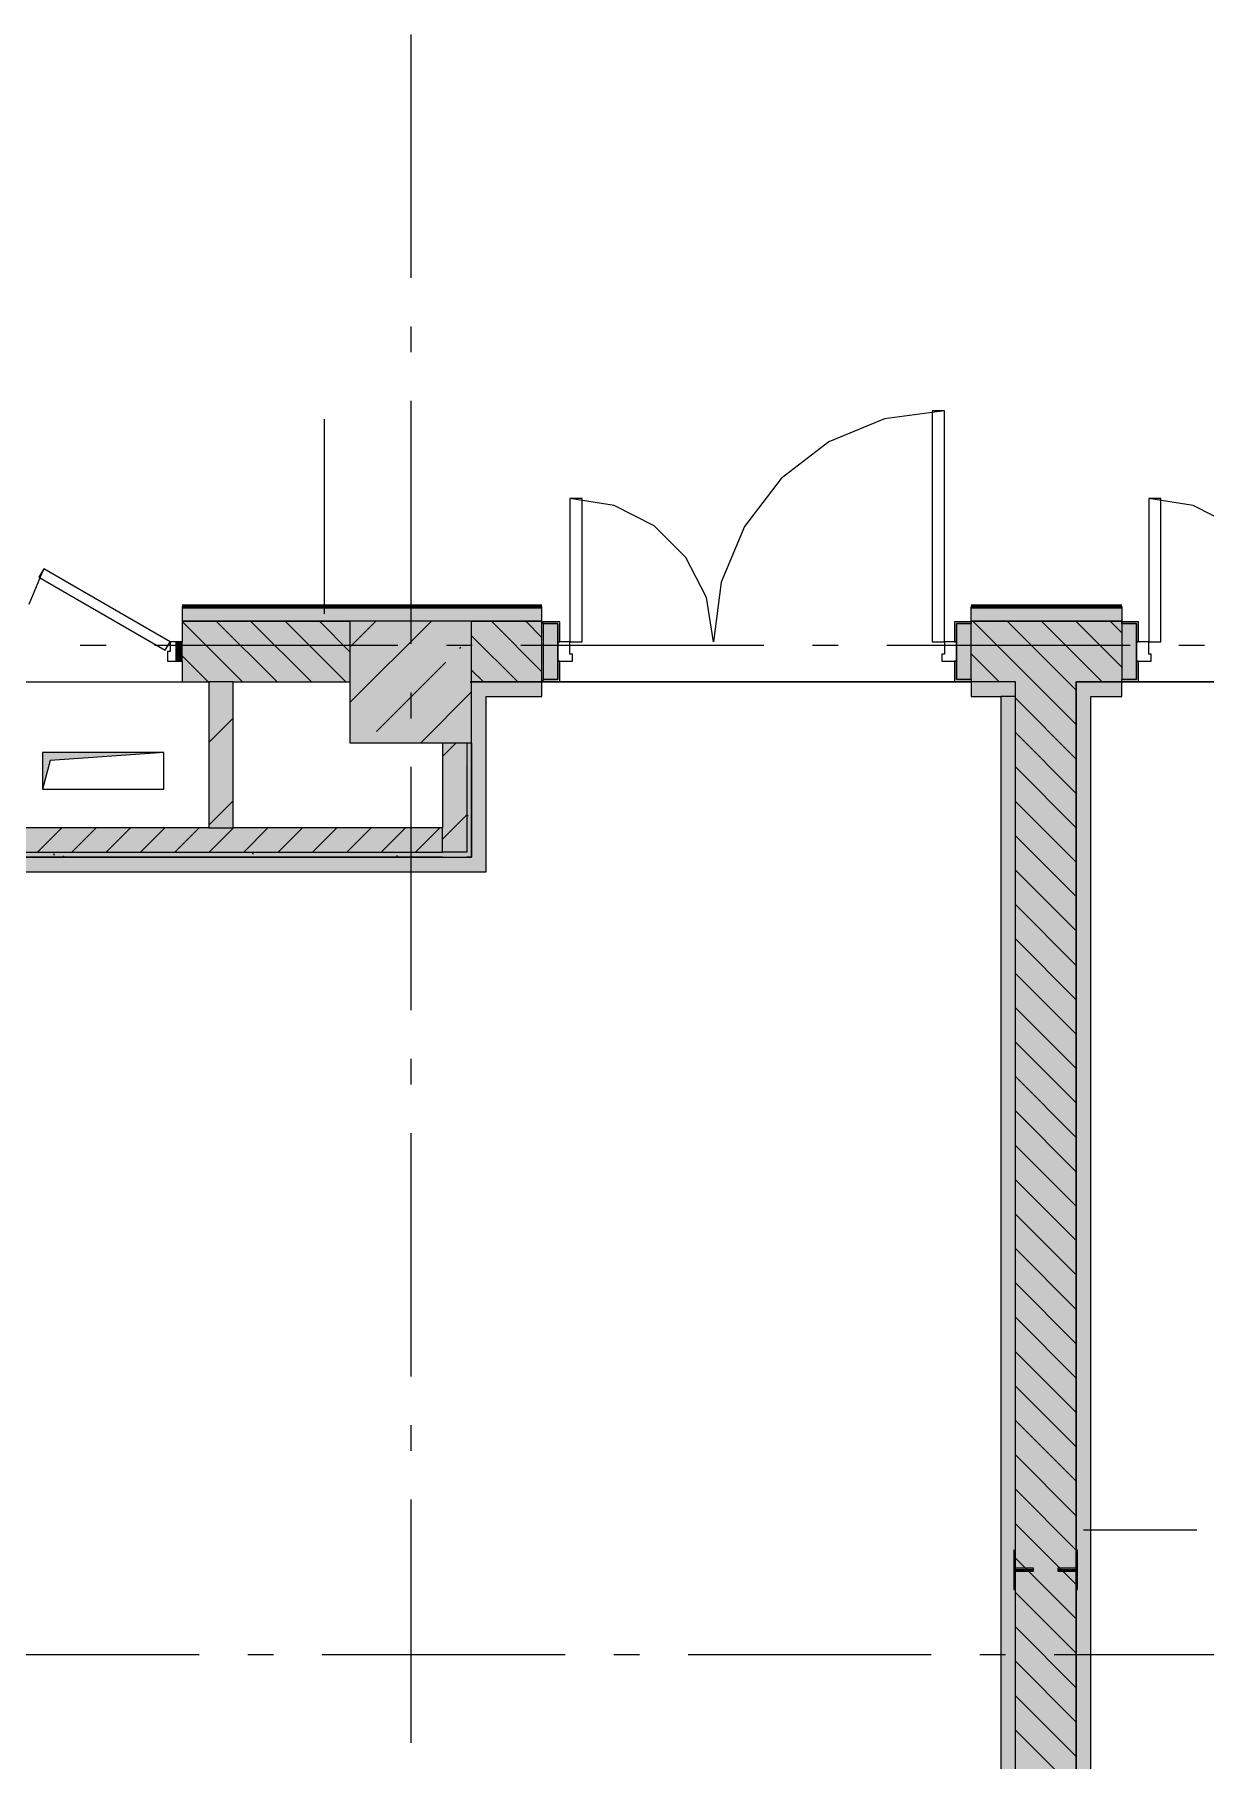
# Model space of a CAD drawing. Header units: millimetres. Extents: x -537608 to 253996, y -217170 to 186033.
# Drawn here: x -286124 to -281308, y 151837 to 158933 of the extents above; entities that cross this region are included whole.
import ezdxf

# ---------------------------------------------------------------- set-up
doc = ezdxf.new("R2010")
doc.units = ezdxf.units.MM
doc.layers.add('16) Лак 1.6м', color=160, linetype='Continuous', lineweight=90)
doc.layers.add('PDF _Геометрия', color=7, linetype='Continuous')
doc.layers.add('PDF _Сплошная заливка', color=7, linetype='Continuous', true_color=0xffffff)

msp = doc.modelspace()

# ---------------------------------------------------------------- hatches: boundary and pattern name
at = {"layer": 'PDF _Сплошная заливка', "true_color": 0xff7d7d, "transparency": 33554559}
h = msp.add_hatch(color=11, dxfattribs=at)
h.paths.add_polyline_path([(-275326.1855, 156521.2545), (-275040.1829, 156521.2545), (-275040.1829, 156581.2552), (-279866.73, 156581.2552), (-279866.73, 156521.2545), (-275824.7364, 156521.2545)], flags=0)
h.paths.add_polyline_path([(-282271.5963, 156521.2545), (-281651.1841, 156521.2545), (-281651.1841, 156581.2552), (-282271.5963, 156581.2552)], flags=0)
h.paths.add_polyline_path([(-284036.5963, 156521.2545), (-284036.5963, 156581.2552), (-285516.1834, 156581.2552), (-285516.1834, 156521.2545), (-284326.1857, 156521.2545)], flags=0)
h.paths.add_polyline_path([(-286436.1835, 156521.2545), (-286216.1861, 156521.2545), (-286216.1861, 156581.2552), (-286436.1835, 156581.2552)], flags=0)
h.paths.add_polyline_path([(-288856.1808, 156521.2545), (-288636.1834, 156521.2545), (-288636.1834, 156581.2552), (-288856.1808, 156581.2552)], flags=0)
h.paths.add_polyline_path([(-287936.1807, 156521.2545), (-287136.1862, 156521.2545), (-287136.1862, 156581.2552), (-287936.1807, 156581.2552)], flags=0)
h.paths.add_polyline_path([(-290796.1813, 156521.2545), (-289556.1834, 156521.2545), (-289556.1834, 156581.2552), (-290796.1813, 156581.2552)], flags=0)
at = {"layer": 'PDF _Сплошная заливка', "transparency": 33554559}
h = msp.add_hatch(color=256, dxfattribs=at)
h.paths.add_polyline_path([(-275826.1832, 156271.2536), (-275826.1832, 156521.2545), (-278326.1798, 156521.2545), (-278326.1798, 156271.2536)], flags=0)
h.paths.add_polyline_path([(-281697.3434, 156271.2536), (-281653.182, 156273.2537), (-281653.182, 156521.2545), (-282269.5984, 156518.5052), (-282269.5984, 156271.2536), (-281779.7326, 156271.2536)], flags=0)
h.paths.add_polyline_path([(-279029.5928, 156271.2536), (-278826.1818, 156271.2536), (-278826.1818, 156521.2545), (-279866.73, 156521.2545), (-279866.73, 156271.2536), (-279069.5947, 156271.2536)], flags=0)
h.paths.add_polyline_path([(-285406.1847, 156271.2536), (-284826.179, 156271.2536), (-284826.179, 156521.2545), (-285516.1834, 156521.2545), (-285516.1834, 156271.2536)], flags=0)
h.paths.add_polyline_path([(-284326.1857, 156271.2536), (-284036.5963, 156271.2536), (-284036.5963, 156521.2545), (-284326.1857, 156521.2545), (-284326.1857, 156292.5463)], flags=0)
h.paths.add_polyline_path([(-286386.1833, 156271.2536), (-286216.1861, 156271.2536), (-286216.1861, 156521.2545), (-286436.1835, 156521.2545), (-286436.1835, 156271.2536)], flags=0)
h.paths.add_polyline_path([(-287136.1862, 156271.2536), (-287136.1862, 156521.2545), (-287326.18, 156521.2545), (-287326.18, 156271.2536)], flags=0)
for points in [[(-284826.179, 156021.2547), (-284326.1857, 156021.2547), (-284326.1857, 156521.2545), (-284826.179, 156521.2545), (-284826.179, 156292.5463)], [(-281839.7397, 148771.257), (-281839.7397, 156271.2536), (-282089.732, 156271.2536), (-282089.732, 148771.257), (-282064.732, 148771.257)], [(-284446.1827, 155571.2552), (-284446.1827, 155671.2556), (-292265.1846, 155671.2556), (-292265.1846, 155571.2552), (-285036.824, 155571.2552)], [(-284446.1827, 155551.2543), (-284346.1823, 155551.2543), (-284346.1823, 155571.2552), (-292285.1812, 155571.2552), (-292285.1812, 155551.2543), (-285036.824, 155551.2543)]]:
    msp.add_hatch(color=256, dxfattribs=at).paths.add_polyline_path(points)
at = {"layer": 'PDF _Сплошная заливка', "true_color": 0xff7d7d, "transparency": 33554559}
h = msp.add_hatch(color=11, dxfattribs=at)
h.paths.add_polyline_path([(-282149.7392, 156211.2551), (-282089.732, 156211.2551), (-282089.732, 156271.2536), (-282271.5963, 156271.2536), (-282271.5963, 156211.2551)], flags=0)
h.paths.add_polyline_path([(-284036.5963, 156211.2551), (-284036.5963, 156271.2536), (-284326.1857, 156271.2536), (-284326.1857, 156211.2551), (-284266.1786, 156211.2551)], flags=0)
for points in [[(-281839.7397, 148831.2555), (-281779.7326, 148831.2555), (-281779.7326, 156271.2536), (-281839.7397, 156271.2536), (-281839.7397, 149213.056)], [(-285036.824, 155491.2536), (-284266.1786, 155491.2536), (-284266.1786, 155551.2543), (-292285.1812, 155551.2543), (-292285.1812, 155491.2536), (-286706.56, 155491.2536)]]:
    msp.add_hatch(color=11, dxfattribs=at).paths.add_polyline_path(points)
at = {"layer": 'PDF _Сплошная заливка', "true_color": 0xfca910, "transparency": 33554559}
msp.add_hatch(color=40, dxfattribs=at).paths.add_polyline_path([(-282149.7392, 148771.257), (-282089.732, 148771.257), (-282089.732, 156211.2551), (-282149.7392, 156211.2551), (-282149.7392, 149213.056)])

# ---------------------------------------------------------------- linework, layer by layer
at = {"layer": '16) Лак 1.6м'}
for points in [[(-285516.1834, 156581.2552), (-284036.5963, 156581.2552)], [(-282271.5963, 156581.2552), (-281651.1841, 156581.2552)]]:
    msp.add_lwpolyline(points, dxfattribs=at)
at = {"layer": 'PDF _Геометрия', "color": 253, "lineweight": 9, "true_color": 0xaaaaaa}
for p, q in [((-284576.1867, 158933.4215), (-284576.1867, 157933.422)), ((-284576.1867, 157733.4212), (-284576.1867, 157627.5884)), ((-284576.1867, 157427.5877), (-284576.1867, 156427.5882)), ((-285829.6104, 156421.2542), (-285935.4496, 156421.2542)), ((-284629.6144, 156421.2542), (-285629.6096, 156421.2542)), ((-284323.7831, 156421.2542), (-284429.6136, 156421.2542)), ((-283123.7784, 156421.2542), (-284123.7823, 156421.2542)), ((-282817.9471, 156421.2542), (-282923.7776, 156421.2542)), ((-281617.9424, 156421.2542), (-282617.9463, 156421.2542)), ((-281312.1111, 156421.2542), (-281417.9503, 156421.2542)), ((-284331.5939, 156271.2536), (-284323.5936, 156271.2536)), ((-281751.1844, 156271.2536), (-281743.1841, 156271.2536)), ((-284576.1867, 156227.5895), (-284576.1867, 156121.7546)), ((-285591.2956, 155981.255), (-286091.289, 155981.255)), ((-286091.289, 155981.255), (-286091.289, 155831.2545)), ((-285591.2956, 155981.255), (-286058.7966, 155948.7541)), ((-285591.2956, 155831.2545), (-285591.2956, 155981.255)), ((-286058.7966, 155948.7541), (-286091.289, 155831.2545)), ((-284576.1867, 155921.7561), (-284576.1867, 154921.7565)), ((-286091.289, 155831.2545), (-285591.2956, 155831.2545)), ((-284576.1867, 154721.7557), (-284576.1867, 154615.9229)), ((-284576.1867, 154415.9222), (-284576.1867, 153415.9227)), ((-284576.1867, 153215.9219), (-284576.1867, 153110.0891)), ((-284576.1867, 152910.0884), (-284576.1867, 151910.091)), ((-285447.0219, 152271.2554), (-286447.0172, 152271.2554)), ((-285141.1906, 152271.2554), (-285247.0211, 152271.2554)), ((-283941.186, 152271.2554), (-284941.1898, 152271.2554)), ((-283635.3546, 152271.2554), (-283741.1852, 152271.2554)), ((-282435.35, 152271.2554), (-283435.3539, 152271.2554)), ((-282129.5186, 152271.2554), (-282235.3578, 152271.2554)), ((-280929.5227, 152271.2554), (-281929.5179, 152271.2554))]:
    msp.add_line(p, q, dxfattribs=at)
at = {"layer": 'PDF _Геометрия', "lineweight": 9}
for p, q in [((-284930.6403, 156551.2538), (-284930.6403, 157351.2547)), ((-282627.471, 157353.8834), (-282856.5968, 157258.9791)), ((-282381.595, 157386.2531), (-282627.471, 157353.8834)), ((-282381.595, 157386.2531), (-282431.5953, 157386.2531)), ((-282431.5953, 157386.2531), (-282431.5953, 156436.2538)), ((-282381.595, 156436.2538), (-282381.595, 157386.2531)), ((-282856.5968, 157258.9791), (-283053.351, 157108.0054)), ((-283053.351, 157108.0054), (-283204.3161, 156911.2535)), ((-283921.5941, 157026.2535), (-283921.5941, 156436.2538)), ((-283871.5939, 157026.2535), (-283921.5941, 157026.2535)), ((-283739.2734, 156997.378), (-283921.5941, 157026.2535)), ((-283871.5939, 156436.2538), (-283871.5939, 157026.2535)), ((-283574.8049, 156913.5743), (-283739.2734, 156997.378)), ((-281541.1854, 157026.2535), (-281541.1854, 156436.2538)), ((-281491.1851, 157026.2535), (-281541.1854, 157026.2535)), ((-281358.8646, 156997.378), (-281541.1854, 157026.2535)), ((-281491.1851, 156436.2538), (-281491.1851, 157026.2535)), ((-281194.3876, 156913.5743), (-281358.8646, 156997.378)), ((-283444.2757, 156783.0472), (-283574.8049, 156913.5743)), ((-283204.3161, 156911.2535), (-283299.2269, 156682.1319)), ((-283360.4741, 156618.5745), (-283444.2757, 156783.0472)), ((-286145.7415, 156591.5463), (-286085.7946, 156736.2549)), ((-286085.7946, 156736.2549), (-286105.7999, 156701.6139)), ((-286105.7999, 156701.6139), (-285586.1803, 156401.6128)), ((-285566.1836, 156436.2538), (-286085.7946, 156736.2549)), ((-283299.2269, 156682.1319), (-283331.5987, 156436.2538)), ((-284036.5963, 156581.2552), (-285516.1834, 156581.2552)), ((-285516.1834, 156581.2552), (-285516.1834, 156521.2545)), ((-284036.5963, 156521.2545), (-284036.5963, 156581.2552)), ((-283331.5987, 156436.2538), (-283360.4741, 156618.5745)), ((-282271.5963, 156521.2545), (-282271.5963, 156581.2552)), ((-282271.5963, 156581.2552), (-281651.1841, 156581.2552)), ((-281651.1841, 156581.2552), (-281651.1841, 156521.2545)), ((-284826.179, 156521.2545), (-285516.1834, 156521.2545)), ((-285516.1834, 156521.2545), (-284826.179, 156521.2545)), ((-285516.1834, 156521.2545), (-285516.1834, 156436.2538)), ((-285267.6551, 156271.2536), (-285516.1834, 156519.7798)), ((-285126.2404, 156271.2536), (-285376.2328, 156521.2545)), ((-284984.8173, 156271.2536), (-285234.8182, 156521.2545)), ((-284843.3941, 156271.2536), (-285093.395, 156521.2545)), ((-284826.179, 156395.4639), (-284951.9718, 156521.2545)), ((-284826.179, 156186.397), (-284491.3258, 156521.2545)), ((-284826.179, 156414.496), (-284719.427, 156521.2545)), ((-284326.1857, 156521.2545), (-284826.179, 156521.2545)), ((-284826.179, 156521.2545), (-284826.179, 156021.2547)), ((-284326.1857, 156021.2547), (-284326.1857, 156521.2545)), ((-284036.5963, 156521.2545), (-284326.1857, 156521.2545)), ((-284326.1857, 156521.2545), (-284036.5963, 156521.2545)), ((-284036.5963, 156312.9843), (-284244.8643, 156521.2545)), ((-284036.5963, 156454.4054), (-284103.4412, 156521.2545)), ((-284036.5963, 156271.2536), (-284036.5963, 156521.2545)), ((-283963.5939, 156519.2544), (-284033.5993, 156519.2544)), ((-284033.5993, 156519.2544), (-284033.5993, 156511.2541)), ((-284033.5993, 156511.2541), (-283971.5943, 156511.2541)), ((-283971.5943, 156511.2541), (-284031.5928, 156511.2541)), ((-284031.5928, 156511.2541), (-284031.5928, 156281.254)), ((-283971.5943, 156511.2541), (-283971.5943, 156436.2538)), ((-283971.5943, 156281.254), (-283971.5943, 156511.2541)), ((-283963.5939, 156436.2538), (-283963.5939, 156519.2544)), ((-282269.5984, 156519.2544), (-282339.5952, 156519.2544)), ((-282339.5952, 156519.2544), (-282339.5952, 156436.2538)), ((-282331.5949, 156436.2538), (-282331.5949, 156511.2541)), ((-282331.5949, 156511.2541), (-282269.5984, 156511.2541)), ((-282271.5963, 156511.2541), (-282331.5949, 156511.2541)), ((-282331.5949, 156511.2541), (-282331.5949, 156281.254)), ((-281651.1841, 156521.2545), (-282271.5963, 156521.2545)), ((-282271.5963, 156521.2545), (-281651.1841, 156521.2545)), ((-282271.5963, 156281.254), (-282271.5963, 156511.2541)), ((-282269.5984, 156511.2541), (-282269.5984, 156519.2544)), ((-282014.9643, 156271.2536), (-282264.9653, 156521.2545)), ((-281873.5497, 156271.2536), (-282123.542, 156521.2545)), ((-281732.1265, 156271.2536), (-281982.1275, 156521.2545)), ((-281651.1841, 156331.7344), (-281840.7042, 156521.2545)), ((-281651.1841, 156473.1554), (-281699.281, 156521.2545)), ((-281583.1852, 156519.2544), (-281653.182, 156519.2544)), ((-281653.182, 156519.2544), (-281653.182, 156511.2541)), ((-281653.182, 156511.2541), (-281591.1855, 156511.2541)), ((-281591.1855, 156511.2541), (-281651.1841, 156511.2541)), ((-281651.1841, 156511.2541), (-281651.1841, 156281.254)), ((-281591.1855, 156511.2541), (-281591.1855, 156436.2538)), ((-281591.1855, 156281.254), (-281591.1855, 156511.2541)), ((-281583.1852, 156436.2538), (-281583.1852, 156519.2544)), ((-285586.1803, 156401.6128), (-285566.1836, 156436.2538)), ((-285566.1836, 156436.2538), (-285566.1836, 156396.2541)), ((-285541.1835, 156436.2538), (-285566.1836, 156436.2538)), ((-285541.1835, 156356.2544), (-285541.1835, 156436.2538)), ((-285516.1834, 156436.2538), (-285541.1835, 156436.2538)), ((-285541.1835, 156436.2538), (-285541.1835, 156356.2544)), ((-285516.1834, 156356.2544), (-285516.1834, 156436.2538)), ((-284375.0319, 156409.4495), (-284370.2868, 156414.1903)), ((-284136.2866, 156271.2536), (-284326.1857, 156461.1505)), ((-283921.5941, 156436.2538), (-283971.5943, 156436.2538)), ((-283971.5943, 156436.2538), (-283971.5943, 156356.2544)), ((-283971.5943, 156436.2538), (-283963.5939, 156436.2538)), ((-283921.5941, 156436.2538), (-283871.5939, 156436.2538)), ((-283921.5941, 156386.2536), (-283921.5941, 156436.2538)), ((-282431.5953, 156436.2538), (-282381.595, 156436.2538)), ((-282381.595, 156436.2538), (-282381.595, 156386.2536)), ((-282331.5949, 156436.2538), (-282381.595, 156436.2538)), ((-282339.5952, 156436.2538), (-282331.5949, 156436.2538)), ((-282331.5949, 156356.2544), (-282331.5949, 156436.2538)), ((-281541.1854, 156436.2538), (-281591.1855, 156436.2538)), ((-281591.1855, 156436.2538), (-281591.1855, 156356.2544)), ((-281591.1855, 156436.2538), (-281583.1852, 156436.2538)), ((-281541.1854, 156436.2538), (-281491.1851, 156436.2538)), ((-281541.1854, 156386.2536), (-281541.1854, 156436.2538)), ((-285566.1836, 156396.2541), (-285576.1819, 156396.2541)), ((-285576.1819, 156396.2541), (-285576.1819, 156356.2544)), ((-285576.1819, 156356.2544), (-285541.1835, 156356.2544)), ((-285541.1835, 156356.2544), (-285516.1834, 156356.2544)), ((-285409.0783, 156271.2536), (-285516.1834, 156378.3587)), ((-285516.1834, 156356.2544), (-285516.1834, 156271.2536)), ((-284717.1793, 156067.3021), (-284432.0594, 156352.4242)), ((-283971.5943, 156356.2544), (-283911.5958, 156356.2544)), ((-283963.5939, 156356.2544), (-283971.5943, 156356.2544)), ((-283971.5943, 156356.2544), (-283971.5943, 156281.254)), ((-283963.5939, 156273.2537), (-283963.5939, 156356.2544)), ((-283911.5958, 156386.2536), (-283921.5941, 156386.2536)), ((-283911.5958, 156356.2544), (-283911.5958, 156386.2536)), ((-282381.595, 156386.2536), (-282391.5934, 156386.2536)), ((-282391.5934, 156386.2536), (-282391.5934, 156356.2544)), ((-282391.5934, 156356.2544), (-282331.5949, 156356.2544)), ((-282331.5949, 156356.2544), (-282339.5952, 156356.2544)), ((-282339.5952, 156356.2544), (-282339.5952, 156273.2537)), ((-282331.5949, 156281.254), (-282331.5949, 156356.2544)), ((-282156.3875, 156271.2536), (-282271.5963, 156386.4624)), ((-281591.1855, 156356.2544), (-281531.187, 156356.2544)), ((-281583.1852, 156356.2544), (-281591.1855, 156356.2544)), ((-281591.1855, 156356.2544), (-281591.1855, 156281.254)), ((-281583.1852, 156273.2537), (-281583.1852, 156356.2544)), ((-281531.187, 156386.2536), (-281541.1854, 156386.2536)), ((-281531.187, 156356.2544), (-281531.187, 156386.2536)), ((-285516.1834, 156271.2536), (-285406.1847, 156271.2536)), ((-285306.1844, 156271.2536), (-285406.1847, 156271.2536)), ((-285406.1847, 156271.2536), (-285406.1847, 155671.2556)), ((-285306.1844, 155671.2556), (-285306.1844, 156271.2536)), ((-285306.1844, 156271.2536), (-284826.179, 156271.2536)), ((-284277.7098, 156271.2536), (-284326.1857, 156319.7295)), ((-284036.5963, 156271.2536), (-284326.1857, 156271.2536)), ((-284326.1857, 156271.2536), (-284036.5963, 156271.2536)), ((-284036.5963, 156211.2551), (-284036.5963, 156271.2536)), ((-284033.5993, 156281.254), (-284033.5993, 156273.2537)), ((-283971.5943, 156281.254), (-284033.5993, 156281.254)), ((-284033.5993, 156273.2537), (-283963.5939, 156273.2537)), ((-284031.5928, 156281.254), (-283971.5943, 156281.254)), ((-282339.5952, 156273.2537), (-282269.5984, 156273.2537)), ((-282269.5984, 156281.254), (-282331.5949, 156281.254)), ((-282331.5949, 156281.254), (-282271.5963, 156281.254)), ((-282089.732, 156271.2536), (-282271.5963, 156271.2536)), ((-282271.5963, 156271.2536), (-282271.5963, 156211.2551)), ((-282089.732, 156271.2536), (-282271.5963, 156271.2536)), ((-282269.5984, 156273.2537), (-282269.5984, 156281.254)), ((-282089.732, 156211.2551), (-282089.732, 156271.2536)), ((-282089.732, 156211.2551), (-282089.732, 156271.2536)), ((-281839.7397, 156096.0225), (-282014.9643, 156271.2536)), ((-281839.7397, 156237.4458), (-281873.5497, 156271.2536)), ((-281839.7397, 148831.2555), (-281839.7397, 156271.2536)), ((-281839.7397, 156271.2536), (-281779.7326, 156271.2536)), ((-281779.7326, 156271.2536), (-281839.7397, 156271.2536)), ((-281839.7397, 156271.2536), (-281839.7397, 148831.2555)), ((-281779.7326, 156271.2536), (-281651.1841, 156271.2536)), ((-281651.1841, 156271.2536), (-281779.7326, 156271.2536)), ((-281653.182, 156281.254), (-281653.182, 156273.2537)), ((-281591.1855, 156281.254), (-281653.182, 156281.254)), ((-281653.182, 156273.2537), (-281583.1852, 156273.2537)), ((-281651.1841, 156281.254), (-281591.1855, 156281.254)), ((-281651.1841, 156211.2551), (-281651.1841, 156271.2536)), ((-284535.1255, 156021.2547), (-284326.1857, 156230.2011)), ((-284266.1786, 155551.2543), (-284266.1786, 156211.2551)), ((-284266.1786, 156211.2551), (-284036.5963, 156211.2551)), ((-282271.5963, 156211.2551), (-282149.7392, 156211.2551)), ((-282149.7392, 156211.2551), (-282149.7392, 148771.257)), ((-282089.732, 156211.2551), (-282149.7392, 156211.2551)), ((-282089.732, 148771.257), (-282089.732, 156211.2551)), ((-282089.732, 148771.257), (-282089.732, 156211.2551)), ((-281839.7397, 155954.6015), (-282089.732, 156204.6024)), ((-281779.7326, 148831.2555), (-281779.7326, 156211.2551)), ((-281779.7326, 156211.2551), (-281651.1841, 156211.2551)), ((-285406.1847, 156022.5164), (-285306.1844, 156122.5147)), ((-281839.7397, 155813.1805), (-282089.732, 156063.1814)), ((-284826.179, 156021.2547), (-284326.1857, 156021.2547)), ((-284446.1827, 155964.2812), (-284389.207, 156021.2547)), ((-284446.1827, 156021.2547), (-284446.1827, 155671.2556)), ((-284346.1823, 156021.2547), (-284346.1823, 155571.2552)), ((-284326.1857, 155551.2543), (-284326.1857, 156021.2547)), ((-284326.1857, 156021.2547), (-284326.1857, 155551.2543)), ((-281839.7397, 155671.7593), (-282089.732, 155921.7604)), ((-285406.1847, 155683.1033), (-285306.1844, 155783.1037)), ((-281839.7397, 155530.3383), (-282089.732, 155780.3371)), ((-284446.1827, 155624.8702), (-284346.1823, 155724.8706)), ((-285406.1847, 155671.2556), (-286286.1829, 155671.2556)), ((-286112.0004, 155571.2552), (-286012, 155671.2556)), ((-285970.5772, 155571.2552), (-285870.5768, 155671.2556)), ((-285829.1625, 155571.2552), (-285729.1622, 155671.2556)), ((-285687.7394, 155571.2552), (-285587.739, 155671.2556)), ((-285546.3161, 155571.2552), (-285446.3158, 155671.2556)), ((-285406.1847, 155671.2556), (-285306.1844, 155671.2556)), ((-285404.8929, 155571.2552), (-285304.8926, 155671.2556)), ((-284446.1827, 155671.2556), (-285306.1844, 155671.2556)), ((-285263.4697, 155571.2552), (-285163.4779, 155671.2556)), ((-285122.0551, 155571.2552), (-285022.0548, 155671.2556)), ((-284980.632, 155571.2552), (-284880.6315, 155671.2556)), ((-284839.2087, 155571.2552), (-284739.2083, 155671.2556)), ((-284697.7855, 155571.2552), (-284597.7851, 155671.2556)), ((-284556.3709, 155571.2552), (-284456.3705, 155671.2556)), ((-284446.1827, 155571.2552), (-284446.1827, 155671.2556)), ((-281839.7397, 155388.9172), (-282089.732, 155638.9161)), ((-292265.1846, 155571.2552), (-284446.1827, 155571.2552)), ((-284346.1823, 155571.2552), (-284446.1827, 155571.2552)), ((-284446.1827, 155551.2543), (-292285.1812, 155551.2543)), ((-292285.1812, 155551.2543), (-284446.1827, 155551.2543)), ((-292285.1812, 155491.2536), (-284266.1786, 155491.2536)), ((-284446.1827, 155551.2543), (-284346.1823, 155551.2543)), ((-284346.1823, 155551.2543), (-284326.1857, 155551.2543)), ((-284326.1857, 155551.2543), (-284346.1823, 155551.2543)), ((-284266.1786, 155491.2536), (-284266.1786, 155551.2543)), ((-281839.7397, 155247.4962), (-282089.732, 155497.495)), ((-281839.7397, 155106.0751), (-282089.732, 155356.074)), ((-281839.7397, 154964.6519), (-282089.732, 155214.6529)), ((-281839.7397, 154823.2309), (-282089.732, 155073.2318)), ((-281839.7397, 154681.8098), (-282089.732, 154931.8108)), ((-281839.7397, 154540.3888), (-282089.732, 154790.3897)), ((-281839.7397, 154398.9677), (-282089.732, 154648.9665)), ((-281839.7397, 154257.5466), (-282089.732, 154507.5454)), ((-281839.7397, 154116.1256), (-282089.732, 154366.1244)), ((-281839.7397, 153974.7045), (-282089.732, 154224.7034)), ((-281839.7397, 153833.2813), (-282089.732, 154083.2823)), ((-281839.7397, 153691.8602), (-282089.732, 153941.8612)), ((-281839.7397, 153550.4392), (-282089.732, 153800.4401)), ((-281839.7397, 153409.0181), (-282089.732, 153659.0191)), ((-281839.7397, 153267.5971), (-282089.732, 153517.5959)), ((-281839.7397, 153126.1761), (-282089.732, 153376.1748)), ((-281839.7397, 152984.755), (-282089.732, 153234.7538)), ((-281839.7397, 152843.3339), (-282089.732, 153093.3327)), ((-281839.7397, 152701.9107), (-282089.732, 152951.9117)), ((-281839.7397, 152560.4897), (-282089.732, 152810.4906)), ((-281809.7361, 152785.8263), (-281343.5872, 152785.8263)), ((-281839.7397, 152419.0686), (-282089.732, 152669.0696)), ((-281839.7397, 152277.6475), (-282089.732, 152527.6485)), ((-281839.7397, 152136.2265), (-282089.732, 152386.2253)), ((-281839.7397, 151994.8054), (-282089.732, 152244.8043)), ((-281839.7397, 151853.3844), (-282089.732, 152103.3831)), ((-281839.7397, 151711.9633), (-282089.732, 151961.9621))]:
    msp.add_line(p, q, dxfattribs=at)
at = {"layer": 'PDF _Геометрия', "color": 9, "lineweight": 9, "true_color": 0xc0c0c0}
for p, q in [((-286200.1854, 156271.2536), (-285516.1834, 156271.2536)), ((-284036.5963, 156271.2536), (-282271.5963, 156271.2536)), ((-282271.5963, 156271.2536), (-284036.5963, 156271.2536)), ((-281651.1841, 156271.2536), (-279866.73, 156271.2536)), ((-279866.73, 156271.2536), (-281651.1841, 156271.2536))]:
    msp.add_line(p, q, dxfattribs=at)
at = {"layer": 'PDF _Геометрия', "color": 8, "lineweight": 9, "true_color": 0x787878}
for p, q in [((-284346.1823, 155722.6122), (-284339.4738, 155722.6122)), ((-286041.4868, 155558.415), (-286044.8368, 155564.2215)), ((-286005.0589, 155557.106), (-286008.4175, 155551.2994)), ((-285222.3655, 155562.0621), (-285225.7156, 155567.8686)), ((-284630.0278, 155552.0982), (-284633.3777, 155557.9047))]:
    msp.add_line(p, q, dxfattribs=at)
at = {"layer": 'PDF _Геометрия', "color": 253, "lineweight": 20, "true_color": 0xaaaaaa}
for p, q in [((-282089.732, 152702.3069), (-282095.7345, 152702.3069)), ((-282095.7345, 152702.3069), (-282095.7345, 152621.3063)), ((-282089.732, 152627.3066), (-282089.732, 152702.3069)), ((-281833.7373, 152702.3069), (-281839.7397, 152702.3069)), ((-281839.7397, 152702.3069), (-281839.7397, 152627.3066)), ((-281833.7373, 152621.3063), (-281833.7373, 152702.3069)), ((-282014.7318, 152621.3063), (-282095.7345, 152621.3063)), ((-282095.7345, 152621.3063), (-282095.7345, 152540.3079)), ((-282095.7345, 152621.3063), (-282014.7318, 152621.3063)), ((-282014.7318, 152627.3066), (-282089.732, 152627.3066)), ((-282089.732, 152615.3081), (-282014.7318, 152615.3081)), ((-282089.732, 152540.3079), (-282089.732, 152615.3081)), ((-282014.7318, 152621.3063), (-282014.7318, 152627.3066)), ((-282014.7318, 152615.3081), (-282014.7318, 152621.3063)), ((-281914.74, 152627.3066), (-281914.74, 152621.3063)), ((-281839.7397, 152627.3066), (-281914.74, 152627.3066)), ((-281914.74, 152621.3063), (-281914.74, 152615.3081)), ((-281833.7373, 152621.3063), (-281914.74, 152621.3063)), ((-281914.74, 152621.3063), (-281833.7373, 152621.3063)), ((-281914.74, 152615.3081), (-281839.7397, 152615.3081)), ((-281839.7397, 152615.3081), (-281839.7397, 152540.3079)), ((-281833.7373, 152540.3079), (-281833.7373, 152621.3063)), ((-282095.7345, 152540.3079), (-282089.732, 152540.3079)), ((-281839.7397, 152540.3079), (-281833.7373, 152540.3079))]:
    msp.add_line(p, q, dxfattribs=at)
at = {"layer": 'PDF _Сплошная заливка', "color": 7, "lineweight": 35, "true_color": 0xf4f4f4, "transparency": 33554559}
for points in [[(-283971.5943, 156281.254), (-283971.5943, 156511.2541), (-284031.5928, 156281.254), (-284031.5928, 156511.2541)], [(-282271.5963, 156281.254), (-282271.5963, 156511.2541), (-282331.5949, 156281.254), (-282331.5949, 156511.2541)], [(-281591.1855, 156281.254), (-281591.1855, 156511.2541), (-281651.1841, 156281.254), (-281651.1841, 156511.2541)], [(-285516.1834, 156356.2544), (-285516.1834, 156436.2538), (-285541.1835, 156356.2544), (-285541.1835, 156436.2538)]]:
    msp.add_solid(points, dxfattribs=at)
at = {"layer": 'PDF _Сплошная заливка', "lineweight": 35, "transparency": 33554559}
for points in [[(-285306.1844, 155671.2556), (-285306.1844, 156271.2536), (-285406.1847, 155671.2556), (-285406.1847, 156271.2536)], [(-284346.1823, 155571.2552), (-284348.964, 156021.2547), (-284446.1827, 155571.2552), (-284446.1827, 156021.2547)], [(-284326.1857, 155551.2543), (-284326.6163, 156021.2547), (-284346.1823, 155551.2543), (-284346.1823, 156021.2547)]]:
    msp.add_solid(points, dxfattribs=at)
at = {"layer": 'PDF _Сплошная заливка', "color": 11, "lineweight": 35, "true_color": 0xff7d7d, "transparency": 33554559}
for points in [[(-281779.7326, 156211.2551), (-281651.1841, 156211.2551), (-281779.7326, 156271.2536), (-281651.1841, 156271.2536)], [(-284266.1786, 155551.2543), (-284266.1786, 156211.2551), (-284326.1857, 155551.2543), (-284326.1857, 156211.2551)]]:
    msp.add_solid(points, dxfattribs=at)
at = {"layer": 'PDF _Сплошная заливка', "color": 254, "lineweight": 35, "true_color": 0xe2e2e2, "transparency": 33554559}
msp.add_solid([(-286091.289, 155831.2545), (-286058.7966, 155948.7541), (-286091.289, 155981.255), (-285591.2956, 155981.255)], dxfattribs=at)

doc.saveas('drawing.dxf')
